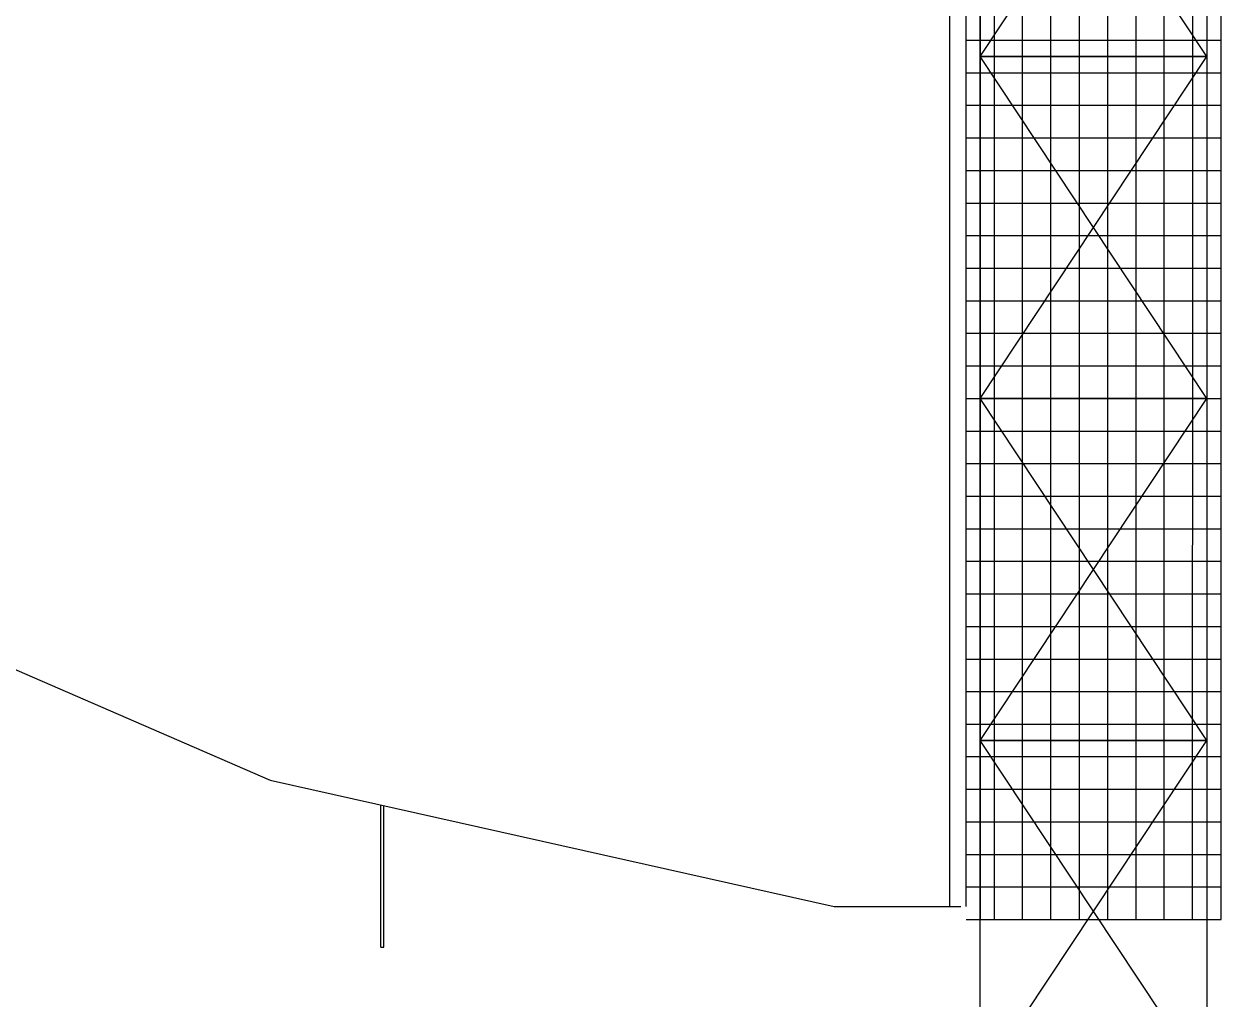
# Model space of a CAD drawing. Extents: x 0 to 5952, y 0 to 1070.
# Drawn here: x 145.5 to 285.2, y 380.4 to 494.1 of the extents above; entities that cross this region are included whole.
import ezdxf

# ---------------------------------------------------------------- set-up
doc = ezdxf.new("R2010")
doc.units = 0

msp = doc.modelspace()

# ---------------------------------------------------------------- linework, layer by layer
at = {"layer": 'MALHA', "color": 9}
for points in [[(281.86623, 389.646881), (282.07062, 826.665583)], [(278.542459, 389.646881), (278.542459, 784.792651)], [(285.190001, 389.646881), (285.190001, 780.992657)], [(255.450924, 391.164852), (255.450924, 739.19312)], [(257.112823, 389.646881), (257.112823, 739.19312)], [(258.774722, 389.646881), (258.774722, 739.19312)], [(262.011022, 389.646881), (262.011022, 739.19312)], [(265.334793, 389.646881), (265.334793, 739.19312)], [(268.658564, 389.646881), (268.658564, 739.19312)], [(271.982361, 389.646881), (271.982361, 739.19312)], [(275.306132, 389.646881), (275.306132, 739.19312)], [(255.450924, 492.235785), (285.190001, 492.235785)], [(255.450924, 488.435826), (285.190001, 488.435826)], [(255.450924, 484.635863), (285.190001, 484.635863)], [(255.450924, 480.835904), (285.190001, 480.835904)], [(255.450924, 477.035936), (285.190001, 477.035936)], [(255.450924, 473.235977), (285.190001, 473.235977)], [(255.450924, 469.436017), (285.190001, 469.436017)], [(255.450924, 465.636058), (285.190001, 465.636058)], [(255.450924, 461.836098), (285.190001, 461.836098)], [(255.450924, 458.036131), (285.190001, 458.036131)], [(255.450924, 454.236174), (285.190001, 454.236174)], [(255.450924, 450.436211), (285.190001, 450.436211)], [(255.450924, 446.636249), (285.190001, 446.636249)], [(255.450924, 442.83629), (285.190001, 442.83629)], [(255.450924, 439.036327), (285.190001, 439.036327)], [(255.450924, 435.236365), (285.190001, 435.236365)], [(255.450924, 431.4364), (285.190001, 431.4364)], [(255.450924, 427.636441), (285.190001, 427.636441)], [(255.450924, 423.836481), (285.190001, 423.836481)], [(255.450924, 420.036519), (285.190001, 420.036519)], [(255.450924, 416.236559), (285.190001, 416.236559)], [(255.450924, 412.446651), (285.190001, 412.446651)], [(255.450924, 408.646684), (285.190001, 408.646684)], [(255.450924, 404.846727), (285.190001, 404.846727)], [(255.450924, 401.046765), (285.190001, 401.046765)], [(255.450924, 397.246805), (285.190001, 397.246805)], [(255.450924, 393.44684), (285.190001, 393.44684)], [(255.450924, 389.646881), (285.190001, 389.646881)]]:
    msp.add_lwpolyline(points, dxfattribs=at)
at = {"layer": 'MALHA', "color": 170}
for points in [[(257.089355, 490.331481), (257.089355, 530.226091), (283.53633, 530.226091), (283.53633, 490.331481), (257.089355, 490.331481), (283.53633, 530.226091), (283.53633, 490.331481), (257.089355, 530.226091)], [(257.089355, 450.436915), (257.089355, 490.331481), (283.53633, 490.331481), (283.53633, 450.436915), (257.089355, 450.436915), (283.53633, 490.331481), (283.53633, 450.436915), (257.089355, 490.331481)], [(257.089355, 410.542244), (257.089355, 450.436915), (283.53633, 450.436915), (283.53633, 410.542244), (257.089355, 410.542244), (283.53633, 450.436915), (283.53633, 410.542244), (257.089355, 450.436915)], [(257.089355, 370.647673), (257.089355, 410.542244), (283.53633, 410.542244), (283.53633, 370.647673), (257.089355, 370.647673), (283.53633, 410.542244), (283.53633, 370.647673), (257.089355, 410.542244)]]:
    msp.add_lwpolyline(points, dxfattribs=at)
at = {"layer": 'PAVILHÃ\x83O', "color": 7}
for points in [[(253.526639, 558.534081), (253.526639, 391.164852)], [(126.960627, 426.430101), (174.280747, 405.892219)], [(174.280747, 405.892219), (240.056586, 391.164852)], [(187.193339, 386.418116), (187.193339, 403.005555)], [(187.523922, 386.418116), (187.523922, 402.931466)], [(240.056586, 391.164852), (254.838653, 391.164852)], [(187.193339, 386.418116), (187.523922, 386.418116)]]:
    msp.add_lwpolyline(points, dxfattribs=at)

doc.saveas('drawing.dxf')
